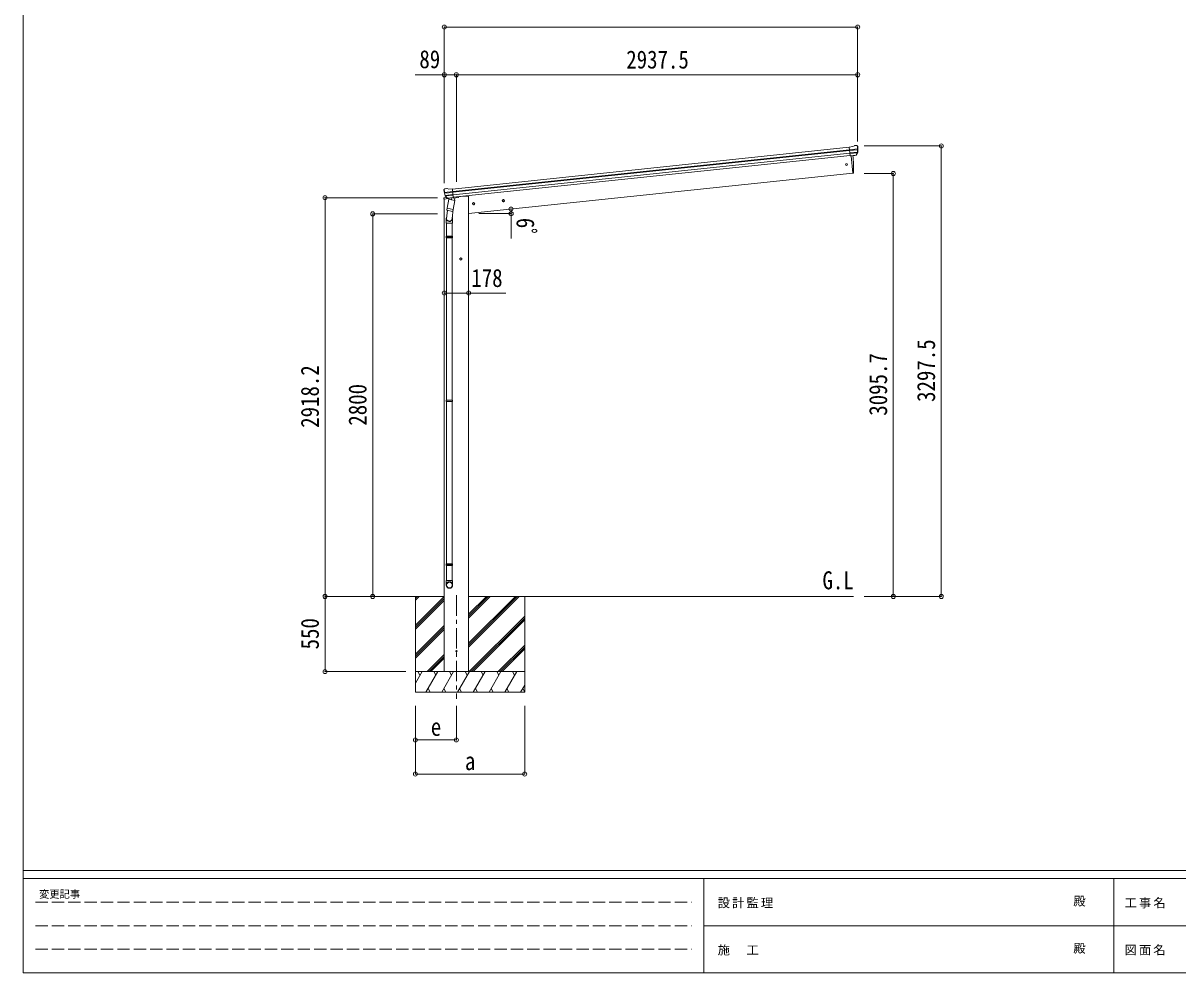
# Model space of a CAD drawing. Units: millimetres at full size, sheet at 1:30. Extents: x -8432 to 8432, y -5820 to 5820.
# Drawn here: x -8432 to 21, y -5820 to 1131 of the extents above; entities that cross this region are included whole.
import ezdxf
from ezdxf.enums import TextEntityAlignment as Align

# ---------------------------------------------------------------- set-up
doc = ezdxf.new("R2010")
doc.units = ezdxf.units.MM
doc.header["$LTSCALE"] = 30
doc.header["$PDMODE"] = 32
doc.header["$PDSIZE"] = 30
doc.linetypes.add('CHAIN1', pattern=[8, 5, -1, 1, -1])
doc.linetypes.add('DASHED3', pattern=[4, 3, -1])
for name, color, linetype, lineweight in [('0-0_0', 7, 'Continuous', 9), ('0-1_本体', 5, 'CHAIN1', 9), ('0-3_ELV2', 4, 'Continuous', 9), ('0-6_OTH_LINE', 6, 'Continuous', 9), ('0-9_OUTLINE', 7, 'Continuous', 9), ('0-F_PARTS1', 6, 'Continuous', 9), ('F-0_240', 7, 'Continuous', 9)]:
    doc.layers.add(name, color=color, linetype=linetype, lineweight=lineweight)
doc.layers.add('0-7_SHAPE', color=7, linetype='Continuous')
doc.styles.add('ＭＳ ゴシック', font='')
doc.styles.get('ＭＳ ゴシック').set_extended_font_data('MS Gothic')

msp = doc.modelspace()

# ---------------------------------------------------------------- linework, layer by layer
at = {"layer": '0-0_0'}
for p, q in [((-5800.48, -3064.93), (-5349.34, -3064.93)), ((-5560.34, -3064.93), (-5560.34, -3764.93)), ((-5560.34, -3092.31), (-5532.96, -3064.93)), ((-5560.34, -3078.17), (-5547.1, -3064.93)), ((-5560.34, -3276.15), (-5349.34, -3065.16)), ((-5560.34, -3290.3), (-5349.34, -3079.3)), ((-5560.34, -3304.44), (-5349.34, -3093.44)), ((-5171.34, -3435.94), (-4800.33, -3064.93)), ((-5171.34, -3407.65), (-4828.61, -3064.93)), ((-5171.34, -3421.8), (-4814.47, -3064.93)), ((-5171.34, -3223.81), (-5012.46, -3064.93)), ((-5171.34, -3209.66), (-5026.6, -3064.93)), ((-5171.34, -3195.52), (-5040.75, -3064.93)), ((-5171.34, -3064.93), (-2353.89, -3064.93)), ((-4760.34, -3064.93), (-4760.34, -3764.93)), ((-5166.49, -3614.93), (-4760.34, -3208.79)), ((-5560.34, -3488.29), (-5349.34, -3277.29)), ((-5560.34, -3502.43), (-5349.34, -3291.43)), ((-5152.34, -3614.93), (-4760.34, -3222.93)), ((-5138.2, -3614.93), (-4760.34, -3237.07)), ((-5560.34, -3516.57), (-5349.34, -3305.57)), ((-4954.35, -3614.93), (-4760.34, -3420.92)), ((-4940.21, -3614.93), (-4760.34, -3435.06)), ((-4926.07, -3614.93), (-4760.34, -3449.2)), ((-5474.85, -3614.93), (-5349.34, -3489.42)), ((-5460.71, -3614.93), (-5349.34, -3503.56)), ((-5446.57, -3614.93), (-5349.34, -3517.7)), ((-4760.34, -3614.93), (-5560.34, -3614.93)), ((-5560.34, -3698.76), (-5511.94, -3614.93)), ((-5526.95, -3640.91), (-5541.95, -3614.93)), ((-5483.08, -3764.93), (-5396.47, -3614.93)), ((-5411.48, -3640.91), (-5426.48, -3614.93)), ((-5367.61, -3764.93), (-5281, -3614.93)), ((-5296.01, -3640.91), (-5311.01, -3614.93)), ((-5252.14, -3764.93), (-5165.53, -3614.93)), ((-5180.54, -3640.91), (-5195.54, -3614.93)), ((-5136.67, -3764.93), (-5050.06, -3614.93)), ((-5065.06, -3640.91), (-5080.07, -3614.93)), ((-5021.2, -3764.93), (-4934.59, -3614.93)), ((-4964.59, -3614.93), (-4949.59, -3640.91)), ((-4905.73, -3764.93), (-4819.12, -3614.93)), ((-4834.12, -3640.91), (-4849.12, -3614.93)), ((-4790.26, -3764.93), (-4760.34, -3713.12)), ((-5560.34, -3764.93), (-4760.34, -3764.93)), ((-5468.08, -3738.95), (-5453.08, -3764.93)), ((-5352.61, -3738.95), (-5337.61, -3764.93)), ((-5237.14, -3738.95), (-5222.14, -3764.93)), ((-5121.67, -3738.95), (-5106.67, -3764.93)), ((-5006.2, -3738.95), (-4991.2, -3764.93)), ((-4890.73, -3738.95), (-4875.73, -3764.93)), ((-4775.26, -3738.95), (-4760.34, -3764.78))]:
    msp.add_line(p, q, dxfattribs=at)
at = {"layer": '0-1_本体'}
msp.add_line((-5260.34, -3055.94), (-5260.34, -3815.15), dxfattribs=at)
at = {"layer": '0-3_ELV2'}
for p, q in [((-5289.44, -82.92), (-2385.28, 222.32)), ((-5287.45, -101.82), (-2383.29, 203.42)), ((-5287.02, -106), (-2382.85, 199.24)), ((-5284.92, -125.86), (-2380.76, 179.38)), ((-2358.96, 227.09), (-2385.48, 224.31)), ((-2378.7, 159.75), (-2385.48, 224.31)), ((-2383.33, 203.78), (-2323.59, 210.06)), ((-2323.11, 204.19), (-2382.71, 197.92)), ((-2323.95, 187.43), (-2380.98, 181.44)), ((-2325.34, 182.77), (-2380.51, 176.97)), ((-2358.96, 227.09), (-2347.36, 234.06)), ((-2346.13, 234.48), (-2332.65, 235.89)), ((-2333.9, 166.19), (-2324.45, 184.49)), ((-2332.84, 165.77), (-2322.72, 184.02)), ((-2328.98, 234.81), (-2328.98, 234.81)), ((-2328.98, 234.81), (-2323.8, 230.61)), ((-2322.41, 226.91), (-2322.72, 228.76)), ((-2379, 162.65), (-5283.16, -142.59)), ((-2335.35, 164.54), (-2378.72, 159.98)), ((-2378.7, 159.75), (-2368.75, 160.8)), ((-2371.82, 160.48), (-2358.43, 33.09)), ((-2368.75, 160.8), (-2368.48, 160.74)), ((-2368.48, 160.74), (-2343.15, 163.4)), ((-2343.15, 163.4), (-2342.9, 163.52)), ((-2342.9, 163.52), (-2335.21, 164.33)), ((-2358.43, 33.09), (-5171.34, -262.56)), ((-2358.43, 33.09), (-2356.38, 33.38)), ((-5347.1, -82.41), (-5350.6, -86.73)), ((-5347.1, -82.41), (-5347.1, -82.41)), ((-5343.74, -80.58), (-5343.73, -80.58)), ((-5316.17, -83.72), (-5289.64, -80.93)), ((-5282.86, -145.49), (-5289.64, -80.93)), ((-5351.59, -150.09), (-5352.49, -156.92)), ((-5352.49, -156.92), (-5318.76, -153.37)), ((-5351.88, -91.5), (-5351.96, -89.62)), ((-5350.6, -86.73), (-5351.29, -87.59)), ((-5349.34, -3614.93), (-5349.34, -156.59)), ((-5332.08, -145.72), (-5348.93, -147.49)), ((-5287.49, -101.46), (-5347.23, -107.74)), ((-5346.47, -113.58), (-5286.87, -107.32)), ((-5328.97, -149.14), (-5342.66, -133.38)), ((-5342.17, -129.79), (-5285.14, -123.8)), ((-5328.02, -148.5), (-5341.07, -132.57)), ((-5339.84, -134.06), (-5284.67, -128.27)), ((-5318.66, -149.25), (-5326.35, -150.06)), ((-5326.26, -149.82), (-5282.88, -145.26)), ((-5325.51, -150.06), (-5323.95, -149.9)), ((-5323.95, -149.9), (-5286.41, -145.95)), ((-5318.39, -149.31), (-5318.66, -149.25)), ((-5293.06, -146.65), (-5318.39, -149.31)), ((-5292.81, -146.53), (-5293.06, -146.65)), ((-5282.86, -145.49), (-5292.81, -146.53)), ((-5286.41, -145.95), (-5284.84, -145.79)), ((-5278.74, -149.17), (-5249.48, -146.09)), ((-5244.62, -138.54), (-5245.04, -141.77)), ((-5213.84, -135.93), (-5244.7, -139.17)), ((-5171.34, -135.93), (-5213.84, -135.93)), ((-5171.34, -3614.93), (-5171.34, -135.93)), ((-4916.62, -160.87), (-4922.69, -165.28)), ((-4909.76, -163.93), (-4916.62, -160.87)), ((-4908.98, -171.39), (-4909.76, -163.93)), ((-5135.41, -183.87), (-5141.48, -188.28)), ((-5128.56, -186.92), (-5135.41, -183.87)), ((-5133.84, -198.8), (-5127.77, -194.39)), ((-5127.77, -194.39), (-5128.56, -186.92)), ((-4915.05, -175.8), (-4908.98, -171.39)), ((-5227.84, -586.97), (-5234.34, -590.72)), ((-5234.34, -590.72), (-5234.34, -598.23)), ((-5221.34, -590.72), (-5227.84, -586.97)), ((-5234.34, -598.23), (-5227.84, -601.98))]:
    msp.add_line(p, q, dxfattribs=at)
for points in [[(-5330.25, -79.17), (-5330.25, -79.17), (-5343.73, -80.58)], [(-5316.17, -83.72), (-5328.96, -79.31), (-5328.96, -79.31)], [(-4922.69, -165.28), (-4921.91, -172.75), (-4915.05, -175.8)], [(-5141.48, -188.28), (-5140.7, -195.75), (-5133.84, -198.8)], [(-5227.84, -601.98), (-5221.34, -598.23), (-5221.34, -590.72)]]:
    msp.add_lwpolyline(points, dxfattribs=at)
for centre, radius in [((-2405.22, 95.64), 6.5), ((-4915.83, -168.34), 8.5), ((-4915.83, -168.34), 7.7), ((-4915.83, -168.34), 6.5), ((-5134.63, -191.33), 8.5), ((-5134.63, -191.33), 7.7), ((-5134.63, -191.33), 6.5), ((-5227.84, -594.48), 8.5), ((-5227.84, -594.48), 7.7), ((-5227.84, -594.48), 6.5), ((-5260.34, -3464.93), 4.5)]:
    msp.add_circle(centre, radius, dxfattribs=at)
for centre, radius, start, end in [((-2345.82, 231.49), 3, 96.02369, 120.97631), ((-2332.13, 230.92), 5, 51.04426, 95.95574), ((-2515.97, 205.26), 192.44, 1.4271, 6.57578), ((-2327.11, 185.87), 3, 332.69111, 354.20009), ((-2523.31, 205.8), 200.2, 354.20009, 359.53883), ((-2278.32, 212.17), 45.32, 182.67122, 185.64518), ((-2322.92, 202.85), 1.35, 95.1605, 97.91927), ((-2320.32, 204.41), 2.74, 179.02151, 184.43412), ((-2325.35, 185.48), 3, 331, 354.13916), ((-2523.31, 205.8), 202, 354.13916, 6), ((-3253.03, 73.3), 900, 357.63919, 5.64987), ((-2335.46, 167.22), 2.99, 285.2717, 331.00739), ((-2356.79, 36.35), 3, 278, 357.63919), ((-5343.21, -85.56), 5, 96.04426, 140.95574), ((-5329.94, -82.15), 3, 71.02369, 95.97631), ((-5150.99, -70.38), 202, 186, 197.86084), ((-5348.62, -150.48), 3, 96, 172.5), ((-5158.05, -72.43), 192.44, 185.42422, 190.5729), ((-5391.95, -115.09), 45.32, 6.35482, 9.32878), ((-5349.25, -113.95), 2.74, 7.56588, 12.97849), ((-5346.38, -114.93), 1.35, 94.08073, 96.8395), ((-5150.99, -70.38), 200.2, 192.46117, 197.79991), ((-5340.4, -131.42), 3, 197.86084, 221), ((-5338.75, -130.66), 3, 197.79991, 219.30889), ((-5326.71, -147.18), 2.99, 220.99261, 266.7283), ((-5325.56, -149.56), 0.5, 240.73754, 276), ((-5284.89, -145.29), 0.5, 276, 311.26246), ((-5250, -141.12), 5, 276, 352.5)]:
    msp.add_arc(centre, radius, start, end, dxfattribs=at)
for centre, major_axis, ratio, start_param, end_param in [((-2324.67, 227.31), (-0.87, 5.91), 0.020485, 0.671432, 1.5691306), ((-2330.07, 231.83), (5.88, -1.31), 0.24881, 0.460585, 0.4641038), ((-2325.69, 228.28), (-2.34, 1.9), 0.995767, 3.9859716, 4.712389), ((-2521, 183.85), (-20.92, 199.05), 0.994373, 4.7113789, 4.7277536), ((-2335.66, 167.52), (-0.11, 3), 0.642905, 3.2459383, 4.203928), ((-2335.53, 167.31), (1.66, -2.51), 0.997631, 5.8041905, 5.8929484), ((-2335.6, 167.42), (3.53, -2.11), 0.650902, 5.2561448, 5.3289554), ((-2333.23, 167.77), (1.08, 3.13), 0.040856, 2.1135035, 2.1416249), ((-5148.68, -92.33), (-20.92, 199.05), 0.994373, 4.7113789, 4.7277536), ((-5348.96, -89.48), (1.9, 2.34), 0.995767, 1.5707963, 2.2972137), ((-5345.41, -85.1), (-5.48, -2.51), 0.24881, 5.8190815, 5.8226003), ((-5349.75, -90.64), (-0.38, 5.97), 0.020485, 4.7140547, 5.6117533), ((-5148.68, -92.33), (-20.92, 199.05), 0.994373, 1.5554317, 1.5718064), ((-5329.01, -147.1), (-1.71, 2.84), 0.040856, 4.1415604, 4.1696818), ((-5326.57, -146.84), (-0.51, 2.96), 0.642905, 2.0792573, 3.037247), ((-5326.62, -146.95), (-3.02, -2.79), 0.650902, 0.9542299, 1.0270405), ((-5326.66, -147.07), (-1.1, -2.8), 0.997631, 0.3902369, 0.4789948)]:
    msp.add_ellipse(centre, major_axis=major_axis, ratio=ratio, start_param=start_param, end_param=end_param, dxfattribs=at)
at = {"layer": '0-6_OTH_LINE'}
for p, q in [((-5349.34, 1102.13), (-5349.34, -38.95)), ((-5349.34, 1102.13), (-2323.24, 1102.13)), ((-2323.24, 1102.13), (-2323.24, 264.95)), ((-5349.34, 753.13), (-5562.87, 753.13)), ((-5349.34, 753.13), (-5349.34, 264.95)), ((-5260.74, 753.13), (-5260.74, -30.78)), ((-2323.24, 753.13), (-5260.74, 753.13)), ((-2323.24, 753.13), (-2323.24, 264.95)), ((-1711.1, 232.57), (-2274.96, 232.57)), ((-1711.1, 232.57), (-1711.1, -3064.93)), ((-2062.1, 30.77), (-2274.96, 30.77)), ((-2062.1, 30.77), (-2062.1, -3064.93)), ((-6221.59, -3064.93), (-6221.59, -146.73)), ((-6221.59, -146.73), (-5399.84, -146.73)), ((-5872.59, -3064.93), (-5872.59, -264.93)), ((-5872.59, -264.93), (-5399.84, -264.93)), ((-5171.34, -844.48), (-5349.34, -844.48)), ((-6221.59, -3064.93), (-5631.2, -3064.93)), ((-6221.59, -3614.93), (-6221.59, -3064.93)), ((-5872.59, -3064.93), (-5631.2, -3064.93)), ((-2062.1, -3064.93), (-2274.96, -3064.93)), ((-1711.1, -3064.93), (-2274.96, -3064.93)), ((-6221.59, -3614.93), (-5631.2, -3614.93)), ((-5560.34, -4364.93), (-5560.34, -3865.93)), ((-5560.34, -4114.93), (-5560.34, -3865.93)), ((-5260.34, -4114.93), (-5260.34, -3865.93)), ((-4760.34, -4364.93), (-4760.34, -3865.93)), ((-5560.34, -4114.93), (-5260.34, -4114.93)), ((-5560.34, -4364.93), (-4760.34, -4364.93))]:
    msp.add_line(p, q, dxfattribs=at)
at = {"layer": '0-6_OTH_LINE', "lineweight": 18}
for p, q in [((-4859.19, -262.56), (-5096.98, -262.56)), ((-4859.19, -262.56), (-4859.19, -444.06)), ((-5171.34, -844.48), (-4899.3, -844.48))]:
    msp.add_line(p, q, dxfattribs=at)
at = {"layer": '0-6_OTH_LINE'}
msp.add_arc((-5096.98, -262.56), 237.79, 0, 7.8733, dxfattribs=at)
for p in [(-5349.34, 1102.13), (-2323.24, 1102.13), (-5349.34, 753.13), (-5260.74, 753.13), (-2323.24, 753.13), (-1711.1, 232.57), (-2062.1, 30.77), (-6221.59, -146.73), (-5872.59, -264.93), (-4861.43, -229.99), (-4859.19, -262.56), (-5349.34, -844.48), (-5171.34, -844.48), (-6221.59, -3064.93), (-5872.59, -3064.93), (-2062.1, -3064.93), (-1711.1, -3064.93), (-6221.59, -3614.93), (-5560.34, -4114.93), (-5260.34, -4114.93), (-5560.34, -4364.93), (-4760.34, -4364.93)]:
    msp.add_point(p, dxfattribs=at)
at = {"layer": '0-9_OUTLINE'}
for p, q in [((-5315.53, -158.42), (-5328.89, -224.08)), ((-5325.51, -150.06), (-5284.84, -145.79)), ((-5322.15, -150.36), (-5322.3, -151.09)), ((-5321.69, -152.22), (-5296.93, -161.97)), ((-5270.65, -167.55), (-5315.53, -158.42)), ((-5313.35, -155.5), (-5314.01, -158.73)), ((-5292.54, -146.98), (-5295.46, -161.33)), ((-5284, -233.21), (-5270.65, -167.55)), ((-5283.03, -143.9), (-5282.1, -144.09)), ((-5282.1, -144.09), (-5270.9, -161.01)), ((-5270.9, -161.01), (-5272.17, -167.25)), ((-5326.48, -239.37), (-5332.04, -295.09)), ((-5331.36, -236.33), (-5328.87, -224.08)), ((-5331.15, -237.72), (-5331.15, -237.72)), ((-5329.82, -238.69), (-5288.86, -247.02)), ((-5284, -233.21), (-5328.89, -224.08)), ((-5283.57, -231.07), (-5290.22, -298.81)), ((-5284.02, -233.21), (-5286.55, -245.68)), ((-5334.19, -332.25), (-5334.19, -297.9)), ((-5288.19, -332.25), (-5334.19, -332.25)), ((-5332.19, -332.25), (-5332.19, -428.99)), ((-5290.19, -332.25), (-5290.19, -428.99)), ((-5288.19, -297.59), (-5288.19, -332.25)), ((-5334.19, -430.99), (-5333.19, -428.99)), ((-5288.19, -430.99), (-5334.19, -430.99)), ((-5288.19, -438.99), (-5334.19, -438.99)), ((-5289.19, -428.99), (-5333.19, -428.99)), ((-5289.19, -440.99), (-5333.19, -440.99)), ((-5332.19, -440.99), (-5332.19, -1627.18)), ((-5290.19, -440.99), (-5290.19, -1627.18)), ((-5288.19, -430.99), (-5289.19, -428.99)), ((-5288.19, -438.99), (-5289.19, -440.99)), ((-5288.19, -430.99), (-5288.19, -438.99)), ((-5334.19, -1629.18), (-5333.19, -1627.18)), ((-5288.19, -1629.18), (-5334.19, -1629.18)), ((-5288.19, -1637.18), (-5334.19, -1637.18)), ((-5289.19, -1627.18), (-5333.19, -1627.18)), ((-5289.19, -1639.18), (-5333.19, -1639.18)), ((-5332.19, -1639.18), (-5332.19, -2825.37)), ((-5290.19, -1639.18), (-5290.19, -2825.37)), ((-5288.19, -1629.18), (-5289.19, -1627.18)), ((-5288.19, -1637.18), (-5289.19, -1639.18)), ((-5288.19, -1629.18), (-5288.19, -1637.18)), ((-5334.19, -2827.37), (-5333.19, -2825.37)), ((-5288.19, -2827.37), (-5334.19, -2827.37)), ((-5288.19, -2835.37), (-5334.19, -2835.37)), ((-5289.19, -2825.37), (-5333.19, -2825.37)), ((-5289.19, -2837.37), (-5333.19, -2837.37)), ((-5332.19, -2837.37), (-5332.19, -2947.37)), ((-5290.19, -2837.37), (-5290.19, -2947.37)), ((-5288.19, -2827.37), (-5289.19, -2825.37)), ((-5288.19, -2835.37), (-5289.19, -2837.37)), ((-5288.19, -2827.37), (-5288.19, -2835.37)), ((-5334.19, -2981.51), (-5334.19, -2947.37)), ((-5288.19, -2947.37), (-5334.19, -2947.37)), ((-5288.19, -2981.51), (-5288.19, -2947.37))]:
    msp.add_line(p, q, dxfattribs=at)
for points in [[(-5334.19, -430.99), (-5334.19, -438.99), (-5333.19, -440.99)], [(-5334.19, -1629.18), (-5334.19, -1637.18), (-5333.19, -1639.18)], [(-5334.19, -2827.37), (-5334.19, -2835.37), (-5333.19, -2837.37)]]:
    msp.add_lwpolyline(points, dxfattribs=at)
for centre, radius, start, end in [((-5325.56, -149.56), 0.5, 240.73754, 276), ((-5322.64, -150.26), 0.5, 348.5, 96), ((-5321.32, -151.29), 1, 168.5, 248.5), ((-5296.46, -161.05), 1.03, 242.53897, 344.46569), ((-5291.96, -147.14), 0.604, 93.09842, 164.70595), ((-5284.89, -145.29), 0.5, 276, 311.26246), ((-5329.46, -236.75), 1.95, 167.54017, 209.97766), ((-5329.42, -236.73), 2, 209.90962, 258.5), ((-5288.46, -245.06), 2, 258.5, 341.96843), ((-5304.19, -297.9), 30, 177.45142, 180)]:
    msp.add_arc(centre, radius, start, end, dxfattribs=at)
for centre, major_axis, ratio, start_param, end_param in [((-5311.19, -297.59), (23, 0), 0.996195, 2.621936, 6.6074797), ((-5311.19, -297.59), (21, 0), 0.996195, 3.0215498, 6.2247991), ((-5311.19, -2979.77), (-23, 0), 0.996195, 3.1415927, 6.2831853), ((-5311.19, -2981.51), (-23, 0), 0.996195, 3.1415927, 6.2831853), ((-5311.19, -2981.51), (0, -23.43), 0.981806, 4.712389, 7.8539816)]:
    msp.add_ellipse(centre, major_axis=major_axis, ratio=ratio, start_param=start_param, end_param=end_param, dxfattribs=at)
msp.add_ellipse((-5311.19, -2981.51), major_axis=(21, 0), ratio=0.996195, dxfattribs=at)
at = {"layer": '0-F_PARTS1'}
msp.add_line((-5260.74, 753.13), (-5349.34, 753.13), dxfattribs=at)
for p in [(-5349.34, 753.13), (-5260.74, 753.13)]:
    msp.add_point(p, dxfattribs=at)
at = {"layer": 'F-0_240', "color": 5}
for p, q in [((-8432.06, 5820), (-8432.06, -5820)), ((-8432.06, -5070), (8007.94, -5070)), ((-8432.06, -5130), (5341.19, -5130)), ((-3448.82, -5130), (-3448.82, -5820)), ((-448.82, -5130), (-448.82, -5820)), ((-3448.82, -5475), (2701.18, -5475)), ((-8432.06, -5820), (8007.94, -5820))]:
    msp.add_line(p, q, dxfattribs=at)
at = {"layer": 'F-0_240', "color": 4, "linetype": 'DASHED3'}
for p, q in [((-8342.06, -5302.5), (-3538.82, -5302.5)), ((-8342.06, -5475), (-3538.82, -5475)), ((-8342.06, -5647.5), (-3538.82, -5647.5))]:
    msp.add_line(p, q, dxfattribs=at)

# ---------------------------------------------------------------- texts
at = {"layer": '0-6_OTH_LINE', "color": 7, "style": 'ＭＳ ゴシック', "width": 0.85}
for s, p in [('2937.5', (-4016.99, 759.13)), ('178', (-5151.17, -839.4)), ('e', (-5447.84, -4124.93)), ('a', (-5197.84, -4374.93))]:
    msp.add_text(s, height=132, dxfattribs=at).set_placement(p, align=Align.BOTTOM_LEFT)
for s, rotation, p in [('6ﾟ', 270, (-4859.65, -294.09)), ('3297.5', 90, (-1717.1, -1641.18)), ('3095.7', 90, (-2068.1, -1742.08)), ('2918.2', 90, (-6227.59, -1830.83)), ('2800', 90, (-5878.59, -1814.93)), ('550', 90, (-6227.59, -3452.43))]:
    msp.add_text(s, height=132, rotation=rotation, dxfattribs=at).set_placement(p, align=Align.BOTTOM_LEFT)
at = {"layer": '0-7_SHAPE', "style": 'ＭＳ ゴシック', "width": 0.85}
msp.add_text('G.L', height=132, dxfattribs=at).set_placement((-2580.85, -3052.13), align=Align.BOTTOM_LEFT)
at = {"layer": '0-F_PARTS1', "color": 7, "style": 'ＭＳ ゴシック', "width": 0.85}
msp.add_text('89', height=132, dxfattribs=at).set_placement((-5531.48, 761.52), align=Align.BOTTOM_LEFT)
at = {"layer": 'F-0_240', "style": 'ＭＳ ゴシック'}
for s, height, p in [('変更記事', 54.99, (-8314.83, -5287.5)), ('殿', 65.98, (-744.53, -5347.5)), ('殿', 65.98, (-744.53, -5692.5))]:
    msp.add_text(s, height=height, dxfattribs=at).set_placement(p, align=Align.BOTTOM_LEFT)
at = {"layer": 'F-0_240', "char_height": 65.98, "attachment_point": 7, "style": 'ＭＳ ゴシック'}
for s, insert in [('\\T1.17;設計監理', (-3347.49, -5347.5)), ('\\T1.17;工事名', (-369.71, -5347.5)), ('\\T1.17;施\u3000工', (-3347.49, -5692.5)), ('\\T1.17;図面名', (-369.71, -5692.5))]:
    msp.add_mtext(s, dxfattribs=dict(at, insert=insert))

doc.saveas('drawing.dxf')
